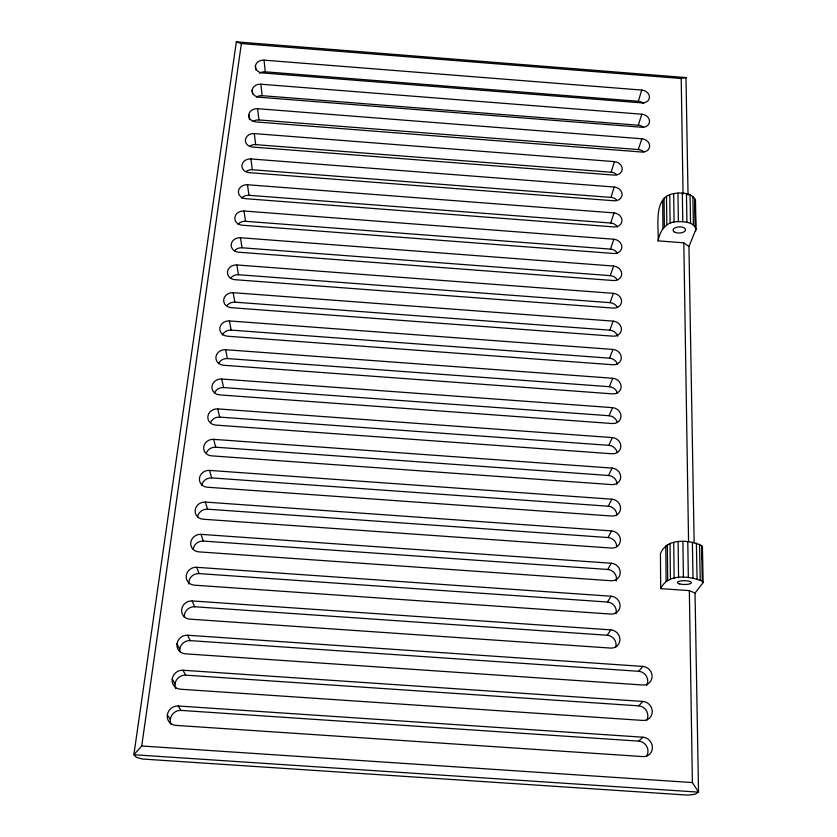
<?xml version="1.0" encoding="UTF-8"?>
<svg xmlns="http://www.w3.org/2000/svg" width="837" height="837" viewBox="0 0 837 837"><rect width="100%" height="100%" fill="white"/><g stroke="black" fill="none" stroke-linecap="round" stroke-linejoin="round"><path stroke-width="1.26" d="M689.343 590.629L692.387 782.564L698.529 792.137L133.868 754.733L141.735 745.987L241.37 43.566L236.337 41.85L133.868 754.733L136.253 757.244L142.395 759.023L688.317 795.15L695.024 794.24L698.529 792.137L695.034 593.056L703.132 582.552L702.421 546.979L701.584 545.557C688.841 539.666 666.807 537.668 660.435 553.686L660.686 588.62L689.343 590.629L695.034 593.056M695.097 202.836L695.474 200.608C692.419 192.301 681.025 192.489 673.691 193.577C652.766 197.176 658.949 226.335 658.154 240.857L683.819 242.824L688.945 246.528L694.145 542.617M688.945 246.528L696.039 229.056L695.474 200.608M249.834 146.151A7.941 6.696 -3.3 0 1 255.662 144.634L611.177 172.223L614.4 161.625L254.291 133.596A8.035 6.759 -3.2 0 0 245.408 139.716A8.035 6.759 -3.2 0 0 252.502 147.061L614.295 175.121A7.951 6.696 14.5 0 0 622.226 168.98A7.951 6.696 14.5 0 0 614.4 161.625M702.421 546.979L702.212 559.796M259.596 73.248A7.732 6.361 -1.9 0 1 265.266 71.825L638.286 101.277L641.759 90.061L264.053 60.149A7.826 6.424 -1.8 0 0 255.421 65.924L255.86 69.785M246.465 171.292A8.004 6.811 -3.9 0 1 252.345 169.744L610.958 197.406L614.201 187.038L250.922 158.946A8.108 6.874 -3.8 0 0 241.956 165.171A8.108 6.874 -3.8 0 0 249.102 172.652L614.096 200.786A8.025 6.811 15 0 0 622.1 194.529A8.025 6.811 15 0 0 614.201 187.038M256.394 97.134A7.795 6.476 -2.3 0 1 262.117 95.68L638.296 125.215L641.812 114.209L260.851 84.213A7.899 6.529 -2.3 0 0 252.136 90.103L252.596 93.89M241.579 198.212A8.077 6.926 -4.5 0 1 248.976 195.303L610.728 223.04L614.013 212.912L247.49 184.747A8.192 6.989 -4.4 0 0 238.43 191.098A8.192 6.989 -4.4 0 0 245.639 198.693L613.908 226.9A8.098 6.926 15.6 0 0 621.975 220.518A8.098 6.926 15.6 0 0 614.013 212.912M253.14 121.428A7.868 6.581 -2.8 0 1 258.915 119.942L638.317 149.561L641.853 138.775L257.597 108.695A7.972 6.644 -2.7 0 0 248.798 114.69L249.436 119.66M238.074 224.274A8.161 7.052 -5.3 0 1 245.544 221.303L610.508 249.112L613.814 239.246L243.996 211.008A8.265 7.114 -5.1 0 0 234.852 217.474A8.265 7.114 -5.1 0 0 242.113 225.205L613.699 253.485A8.171 7.052 16.3 0 0 621.849 246.978A8.171 7.052 16.3 0 0 613.814 239.246M234.517 250.807A8.234 7.167 -6.1 0 1 242.05 247.783L610.278 275.655L613.605 266.051L240.449 237.739A8.349 7.24 -5.9 0 0 231.211 244.341A8.349 7.24 -5.9 0 0 238.524 252.199L613.5 280.541A8.255 7.177 17 0 0 621.713 273.919A8.255 7.177 17 0 0 613.605 266.051M230.886 277.821A8.307 7.292 -7 0 1 238.493 274.724L610.037 302.67L613.395 293.348L236.829 264.963A8.422 7.376 -6.8 0 0 227.497 271.69A8.422 7.376 -6.8 0 0 234.873 279.684L613.291 308.1A8.328 7.303 17.9 0 0 621.577 301.341A8.328 7.303 17.9 0 0 613.395 293.348M617.675 336.254A8.297 7.355 19 0 0 609.807 330.165L613.186 321.136L233.146 292.688A8.506 7.502 -7.8 0 0 223.709 299.552A8.506 7.502 -7.8 0 0 231.148 307.681L613.071 336.171A8.412 7.428 18.8 0 0 621.441 329.276A8.412 7.428 18.8 0 0 613.186 321.136M222.349 335.093A8.475 7.554 -9.2 0 1 231.19 330.113L609.556 358.173L612.977 349.437L229.39 320.927A8.59 7.638 -9 0 0 219.859 327.937A8.59 7.638 -9 0 0 227.361 336.202L612.851 364.754A8.496 7.564 20 0 0 621.305 357.723A8.496 7.564 20 0 0 612.977 349.437M658.154 240.857C660.037 229.767 666.618 221.282 678.378 221.627C684.582 221.617 693.737 222.077 696.039 229.056M218.499 363.656A8.558 7.69 -10.5 0 1 227.434 358.571L609.315 386.694L612.757 378.272L225.561 349.699A8.684 7.784 -10.3 0 0 215.936 356.855A8.684 7.784 -10.3 0 0 223.5 365.267L612.632 393.871A8.579 7.7 21.2 0 0 621.159 386.694A8.579 7.7 21.2 0 0 612.757 378.272M214.586 392.762A8.652 7.826 -12.1 0 1 223.605 387.562L609.064 415.738L612.527 407.65L221.669 379.015A8.768 7.92 -11.9 0 0 211.939 386.317A8.768 7.92 -11.9 0 0 219.556 394.886L612.412 423.543A8.673 7.847 22.8 0 0 621.023 416.219A8.673 7.847 22.8 0 0 612.527 407.65M210.6 422.413A8.747 7.972 -14 0 1 219.712 417.108L608.802 445.336L612.307 437.584L217.693 408.895A8.872 8.067 -13.7 0 0 207.858 416.345A8.872 8.067 -13.7 0 0 215.548 425.07L612.182 453.79A8.757 7.983 24.5 0 0 620.876 446.309A8.757 7.983 24.5 0 0 612.307 437.584M206.53 452.629A8.841 8.108 -16.2 0 1 215.737 447.209L608.541 475.489L612.067 468.092A8.851 8.129 26.6 0 1 620.719 476.975A8.851 8.129 26.6 0 1 611.941 484.613L211.458 455.841A8.966 8.213 -15.8 0 1 203.705 446.958A8.966 8.213 -15.8 0 1 213.655 439.352L612.067 468.092M201.79 485.554A8.935 8.255 -18.7 0 1 211.688 477.896L608.279 506.218L611.837 499.197A8.956 8.276 29.1 0 1 620.573 508.247A8.956 8.276 29.1 0 1 611.711 516.031L207.294 487.218A9.071 8.36 -18.3 0 1 199.468 478.178A9.071 8.36 -18.3 0 1 209.522 470.404L611.837 499.197M197.563 516.994A9.04 8.401 -21.7 0 1 207.566 509.178L608.007 537.542L611.596 530.909A9.061 8.422 32 0 1 620.416 540.116A9.061 8.422 32 0 1 611.46 548.078L203.035 519.212A9.176 8.506 -21.2 0 1 195.157 510.005A9.176 8.506 -21.2 0 1 205.316 502.074L611.596 530.909M193.242 549.051A9.155 8.537 -25.1 0 1 203.36 541.068L607.725 569.474L611.345 563.238A9.176 8.569 35.5 0 1 620.248 572.623A9.176 8.569 35.5 0 1 611.219 580.752L198.693 551.855A9.291 8.652 -24.6 0 1 190.742 542.47A9.291 8.652 -24.6 0 1 201.026 534.362L611.345 563.238M188.838 584.048A9.28 8.684 -29 0 1 199.07 573.596L607.442 602.033L611.094 596.226A9.291 8.715 39.4 0 1 620.091 605.789A9.291 8.715 39.4 0 1 610.958 614.086L194.268 585.157A9.416 8.799 -28.4 0 1 186.253 575.594A9.416 8.799 -28.4 0 1 196.643 567.308L611.094 596.226M184.349 617.444A9.406 8.83 -33.4 0 1 194.686 606.773L607.16 635.241L610.843 629.874A9.427 8.862 43.9 0 1 619.924 639.614A9.427 8.862 43.9 0 1 610.707 648.089L189.758 619.129A9.552 8.945 -32.7 0 1 181.66 609.388A9.552 8.945 -32.7 0 1 192.175 600.924L610.843 629.874M660.686 588.62C667.916 573.261 689.395 575.898 702.295 581.223L703.132 582.552M179.756 651.521A9.552 8.966 -37.9 0 1 190.219 640.619L638.652 671.295L642.847 666.409A9.605 8.945 48.7 0 1 652.096 676.338A9.605 8.945 48.7 0 1 642.879 685.011L185.144 653.812A9.688 9.092 -37.2 0 1 176.984 643.873A9.688 9.092 -37.2 0 1 187.614 635.231L642.847 666.409M182.958 670.238L185.668 675.156L638.673 705.853L642.91 701.448A9.751 9.081 52.8 0 1 652.264 711.576A9.751 9.081 52.8 0 1 642.942 720.437L180.436 689.217A9.845 9.228 -41.8 0 1 172.202 679.089A9.845 9.228 -41.8 0 1 182.958 670.238L642.91 701.448M178.208 705.989L181.012 710.404L638.694 741.122L642.973 737.219A9.918 9.217 56.8 0 1 652.421 747.546A9.918 9.217 56.8 0 1 643.015 756.606L175.634 725.365A10.013 9.364 -46.3 0 1 167.327 715.039A10.013 9.364 -46.3 0 1 178.208 705.989L642.973 737.219M241.37 43.566L681.213 78.5L685.984 77.579L688.045 195.073M141.735 745.987L692.387 782.564M227.193 305.327A8.391 7.428 -8 0 1 234.873 302.167L609.807 330.165M236.337 41.85L685.984 77.579M167.327 715.007L170.309 719.297M172.213 679.058L175.09 683.85M176.984 643.852L179.767 649.125M187.614 635.231L190.219 640.619M192.175 600.924L194.686 606.773M196.643 567.308L199.07 573.596M201.026 534.362L203.36 541.068M205.316 502.074L207.566 509.178M209.522 470.404L211.688 477.896M213.655 439.352L215.737 447.209M217.693 408.895L219.712 417.108M221.669 379.015L223.605 387.562M225.561 349.699L227.434 358.571M229.39 320.927L231.19 330.113M233.146 292.688L234.873 302.167M236.829 264.963L238.493 274.724M240.449 237.739L242.05 247.783M243.996 211.008L245.544 221.303M247.49 184.747L248.976 195.303M250.922 158.946L252.345 169.744M254.291 133.596L255.662 144.634M257.597 108.695L258.915 119.942M260.851 84.213L262.117 95.68M264.053 60.149L265.266 71.825M695.128 204.134L695.568 226.063M695.61 228.647L695.662 231.221M694.71 198.442L695.275 226.932M701.584 545.557L702.295 581.223M692.858 196.475L693.402 225.017M699.533 544.238L700.224 579.978M690.044 194.843L690.556 223.427M696.394 543.108L697.054 578.911M686.445 193.682L686.936 222.286M692.387 542.261L692.994 578.095M681.213 78.5L683.044 194.006M683.819 242.824L688.558 541.351M682.333 193.065L682.772 221.669M687.784 541.738L688.338 577.582M677.97 193.023L678.378 221.627M682.908 541.581L683.41 577.425M673.691 193.577L674.057 222.161M678.106 541.811L678.566 577.614M669.778 194.686L670.102 223.217M673.722 542.407L674.13 578.147M666.503 196.256L666.796 224.745M670.05 543.318L670.416 578.984M664.086 198.181L664.358 226.618M667.34 544.489L667.675 580.062M662.695 200.336L662.956 228.71M665.781 545.829L666.095 581.307M641.759 90.061A7.753 6.351 14.3 0 1 649.449 97.082A7.753 6.351 14.3 0 1 641.791 102.888L262.347 72.934A7.826 6.424 -1.8 0 1 255.421 65.924M641.812 114.209A7.815 6.455 14.7 0 1 649.554 121.334A7.815 6.455 14.7 0 1 641.833 127.255L259.125 97.218A7.899 6.529 -2.3 0 1 252.136 90.103M641.853 138.775A7.889 6.57 15.2 0 1 649.669 146.015A7.889 6.57 15.2 0 1 641.885 152.041L255.84 121.92A7.972 6.644 -2.7 0 1 248.798 114.69M638.286 101.277A7.659 6.298 14.4 0 1 643.632 103.558M638.296 125.215A7.721 6.403 14.8 0 1 643.695 127.527M638.317 149.561A7.784 6.508 15.3 0 1 643.758 151.905M611.177 172.223A7.847 6.633 14.6 0 1 616.649 174.598M610.958 197.406A7.92 6.748 15.1 0 1 616.482 199.823M610.728 223.04A7.993 6.863 15.7 0 1 617.549 227.005M610.508 249.112A8.067 6.978 16.4 0 1 617.382 253.151M610.278 275.655A8.14 7.104 17.1 0 1 617.214 279.757M610.037 302.67A8.224 7.23 18 0 1 617.036 306.834M609.556 358.173A8.38 7.491 20.1 0 1 617.497 364.357M609.315 386.694A8.464 7.617 21.4 0 1 617.329 392.982M609.064 415.738A8.548 7.753 23 0 1 617.151 422.141M608.802 445.336A8.642 7.889 24.8 0 1 616.963 451.844M608.541 475.489A8.736 8.035 26.9 0 1 617.057 484.246M608.279 506.218A8.83 8.171 29.5 0 1 616.879 515.132M608.007 537.542A8.935 8.318 32.5 0 1 616.691 546.613M607.725 569.474A9.04 8.464 36 0 1 616.178 580.93M607.442 602.033A9.155 8.6 40.1 0 1 615.98 613.709M607.16 635.241A9.28 8.736 44.6 0 1 615.77 647.137M638.652 671.295A9.458 8.83 49.3 0 1 646.551 685.576M638.673 705.853A9.605 8.956 53.4 0 1 646.645 720.416M175.707 688.621A9.699 9.092 -42.5 0 1 185.668 675.156M638.694 741.122A9.762 9.081 57.4 0 1 646.75 755.968M170.936 724.162A9.866 9.228 -46.9 0 1 181.012 710.404M679.686 583.944A7.01 1.915 0.8 0 0 691.257 583.075A7.01 1.915 0.8 0 0 682.27 580.732A7.01 1.915 0.8 0 0 679.686 583.944M675.114 232.383A6.267 3.107 -2.1 0 0 685.44 230.437A6.267 3.107 -2.1 0 0 677.384 227.047A6.267 3.107 -2.1 0 0 675.114 232.383"/></g></svg>
